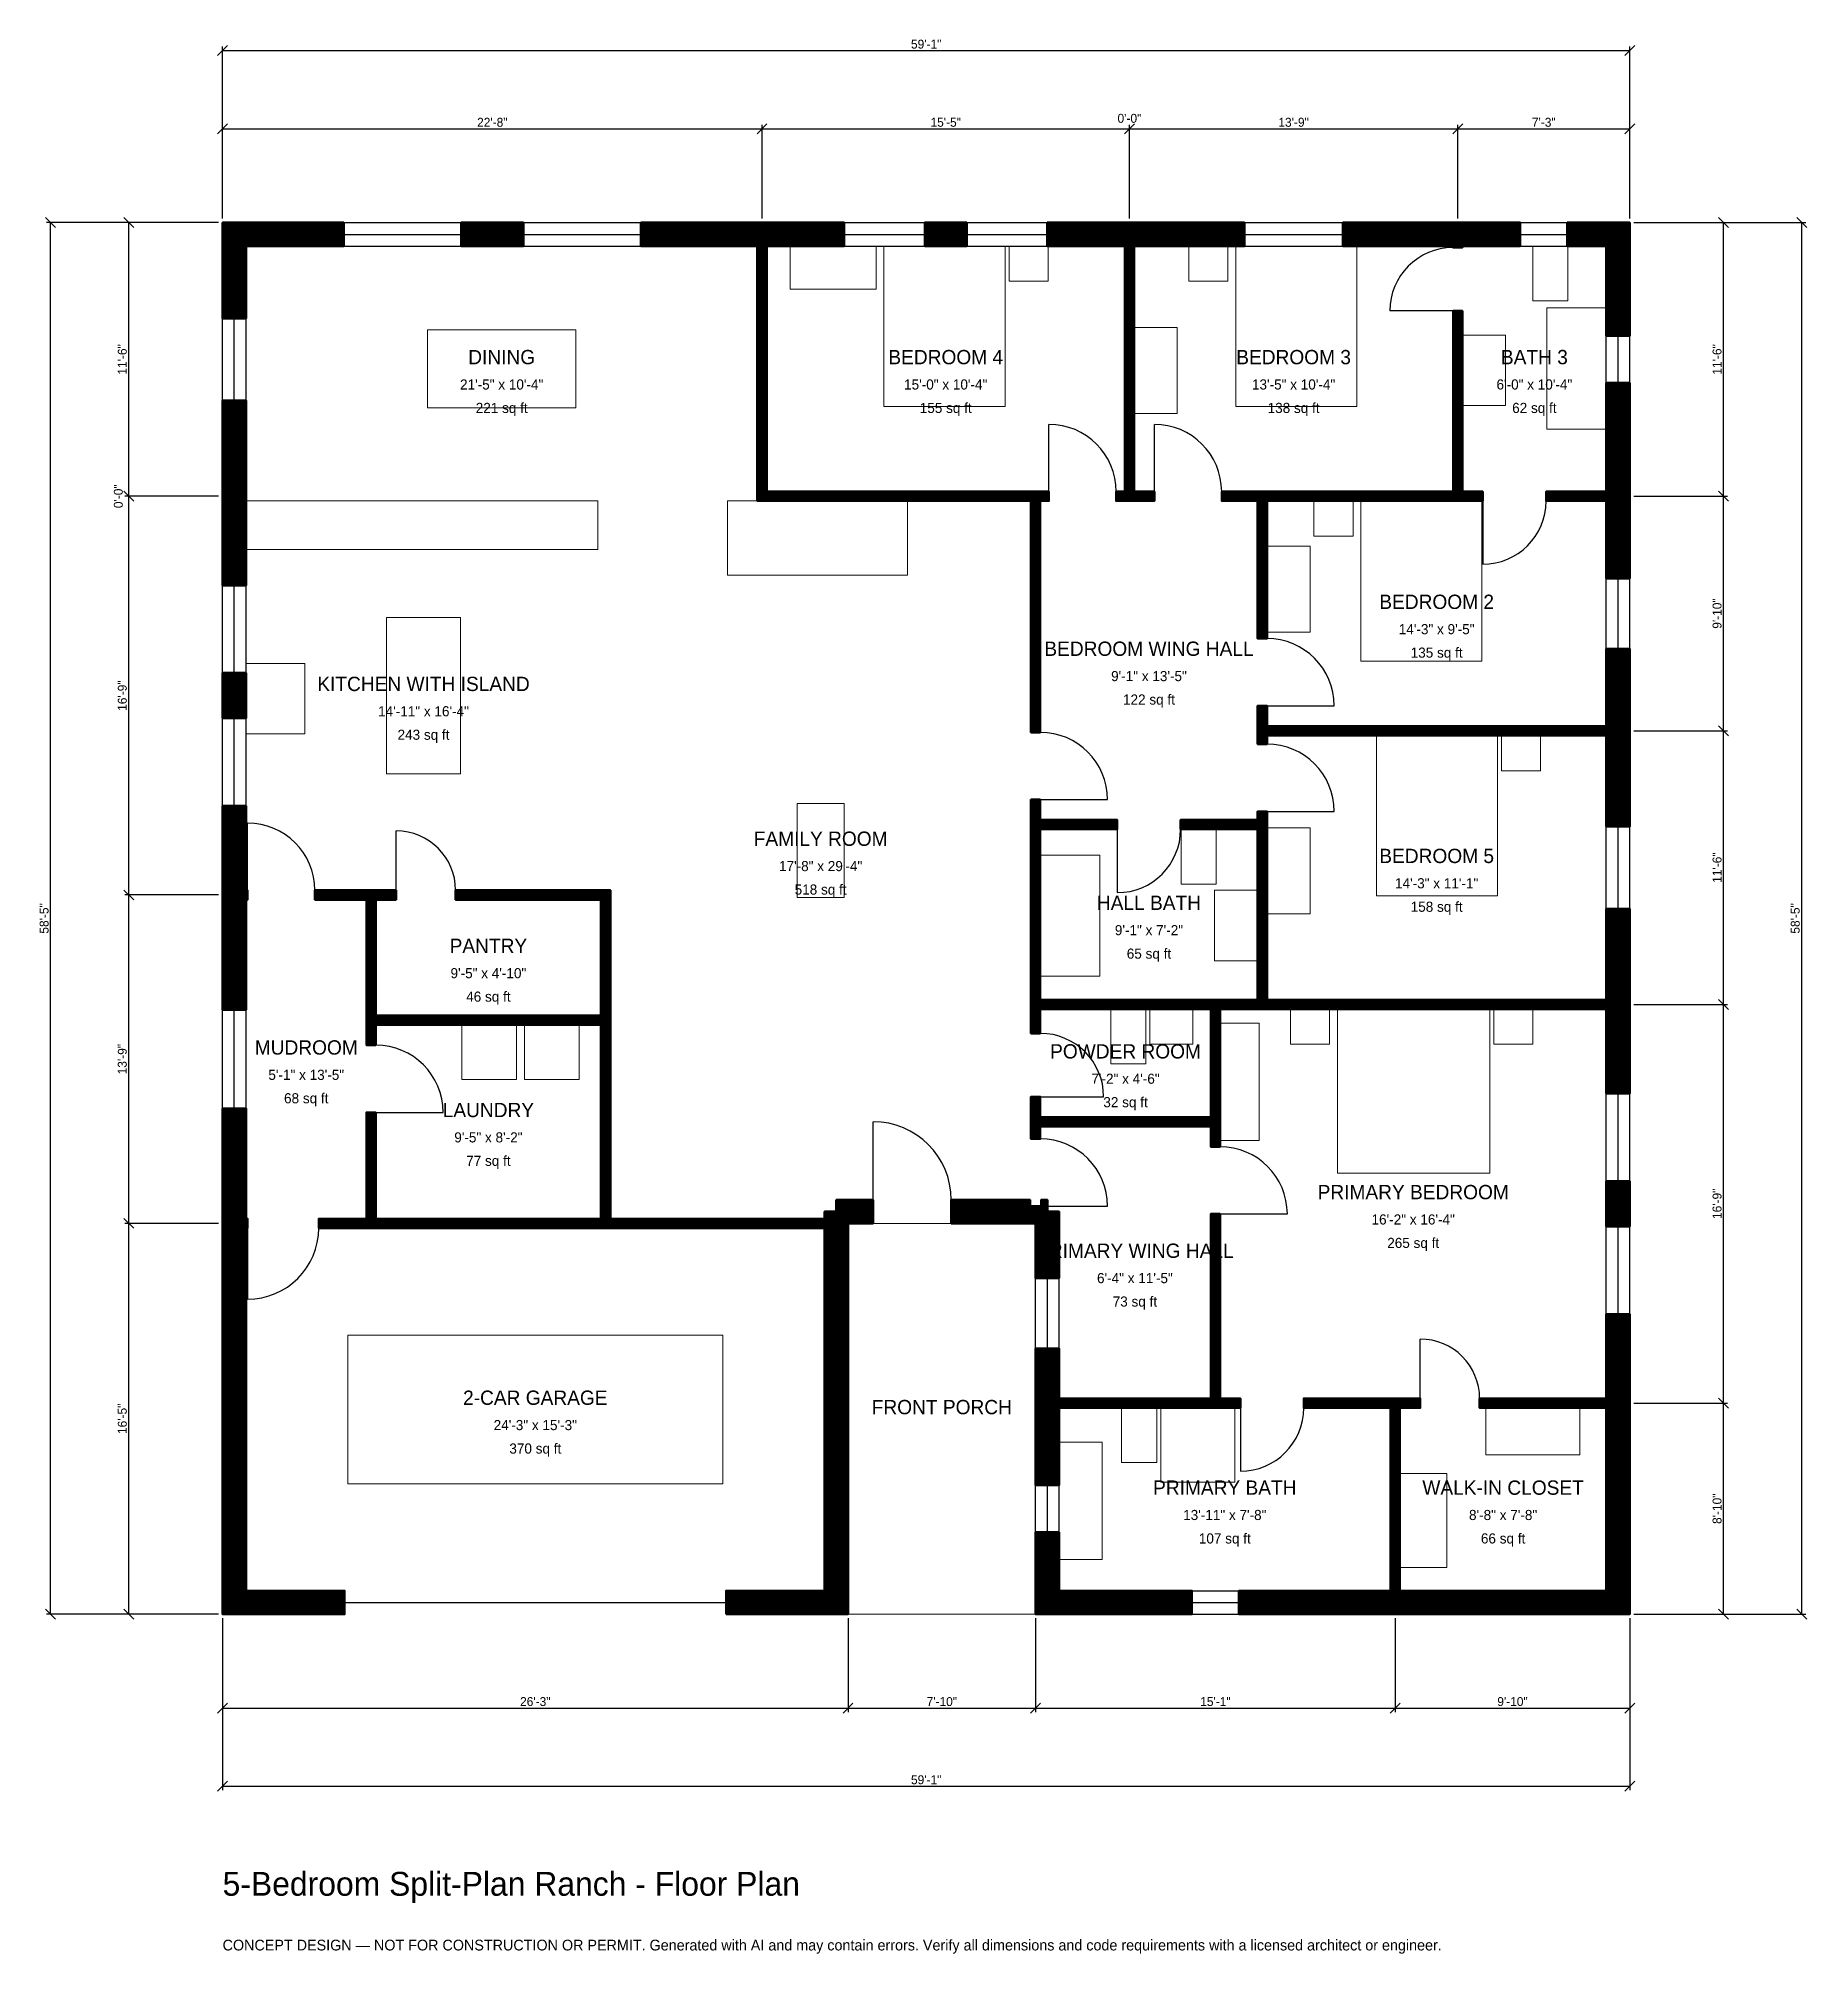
# Model space of a CAD drawing. Header units: inches. Extents: x -93 to 798, y -171 to 794.
import ezdxf
from ezdxf.enums import TextEntityAlignment as Align

# ---------------------------------------------------------------- set-up
doc = ezdxf.new("R2010")
doc.units = ezdxf.units.IN
doc.header["$MEASUREMENT"] = 0
doc.linetypes.add('DASHED', pattern=[0.6, 0.5, -0.1])
for name, color, linetype, lineweight in [('A-ANNO-DIMS', 1, 'Continuous', 13), ('A-ANNO-TEXT', 7, 'Continuous', 18), ('A-AREA-IDEN', 7, 'Continuous', 18), ('A-DOOR', 2, 'Continuous', 25), ('A-FLOR-FIXT', 9, 'Continuous', 13), ('A-FURN', 9, 'Continuous', 13), ('A-GLAZ', 4, 'Continuous', 25), ('A-SITE-PAVE', 8, 'Continuous', 13), ('A-WALL', 7, 'Continuous', 50), ('A-WALL-PATT', 8, 'Continuous', 13)]:
    doc.layers.add(name, color=color, linetype=linetype, lineweight=lineweight)
doc.dimstyles.new('PLAN', dxfattribs={"dimtxt": 4.5, "dimasz": 3, "dimexe": 2, "dimexo": 2, "dimgap": 1, "dimtad": 1, "dimdec": 0, "dimlunit": 4, "dimtsz": 2.5, "dimcen": 2.5, "dimclrd": 1, "dimclre": 1, "dimazin": 3, "dimtfac": 1, "dimtmove": 0, "dimatfit": 3})

msp = doc.modelspace()

# ---------------------------------------------------------------- hatches: boundary and pattern name
at = {"layer": 'A-WALL-PATT'}
h = msp.add_hatch(dxfattribs=at)
h.set_pattern_fill('ANSI31', color=8, scale=0.8)
h.paths.add_polyline_path([(253.5433, 0), (253.5433, 11.811), (303.1496, 11.811), (303.1496, 194.4882), (195.2756, 194.4882), (190.5512, 194.4882), (77.1654, 194.4882), (72.4409, 194.4882), (48.4252, 194.4882), (48.4252, 199.2126), (72.4409, 199.2126), (72.4409, 252.7559), (77.1654, 252.7559), (77.1654, 199.2126), (190.5512, 199.2126), (190.5512, 296.8504), (77.1654, 296.8504), (77.1654, 286.6142), (72.4409, 286.6142), (72.4409, 296.8504), (72.4409, 301.5748), (72.4409, 359.8425), (46.4567, 359.8425), (46.4567, 364.5669), (72.4409, 364.5669), (77.1654, 364.5669), (87.4016, 364.5669), (87.4016, 359.8425), (77.1654, 359.8425), (77.1654, 301.5748), (190.5512, 301.5748), (190.5512, 359.8425), (117.3228, 359.8425), (117.3228, 364.5669), (190.5512, 364.5669), (195.2756, 364.5669), (195.2756, 359.8425), (195.2756, 301.5748), (195.2756, 296.8504), (195.2756, 199.2126), (303.1496, 199.2126), (303.1496, 202.7559), (309.0551, 202.7559), (309.0551, 208.6614), (327.5591, 208.6614), (327.5591, 196.8504), (317.3228, 196.8504), (317.3228, 196.8504), (314.9607, 196.8504), (314.9607, 194.4882), (314.9606, 194.4882), (314.9606, 11.811), (314.9607, 11.811), (314.9607, 0), (314.9606, 0), (314.9606, 0), (303.1496, 0), (303.1496, 0), (253.5433, 0)])
h.paths.add_polyline_path([(11.811, 0), (11.811, 0), (0, 0), (0, 0), (0, 0), (0, 0), (0, 11.811), (0, 11.811), (0, 190.9449), (0, 194.4882), (0, 194.4882), (0, 199.2126), (0, 199.2126), (0, 202.7559), (0, 254.7244), (11.811, 254.7244), (11.811, 202.7559), (11.811, 199.2126), (12.5984, 199.2126), (12.5984, 194.4882), (11.811, 194.4882), (11.811, 190.9449), (11.811, 11.811), (61.4173, 11.811), (61.4173, 0), (11.811, 0)])
h.paths.add_polyline_path([(0, 356.2992), (0, 359.8425), (0, 359.8425), (0, 364.5669), (0, 364.5669), (0, 368.1102), (0, 407.0866), (11.811, 407.0866), (11.811, 368.1102), (11.811, 364.5669), (12.5984, 364.5669), (12.5984, 359.8425), (11.811, 359.8425), (11.811, 356.2992), (11.811, 304.3307), (0, 304.3307), (0, 356.2992)])
h.paths.add_polyline_path([(0, 474.0157), (11.811, 474.0157), (11.811, 451.1811), (0, 451.1811), (0, 474.0157)])
h.paths.add_polyline_path([(0, 557.0866), (0, 568.8976), (0, 611.2205), (11.811, 611.2205), (11.811, 568.8976), (11.811, 557.0866), (11.811, 518.1102), (0, 518.1102), (0, 557.0866)])
h.paths.add_polyline_path([(0, 688.9764), (0, 688.9764), (0, 700.7874), (0, 700.7874), (0, 700.7874), (11.811, 700.7874), (11.811, 700.7874), (61.0236, 700.7874), (61.0236, 688.9764), (11.811, 688.9764), (11.811, 652.5591), (0, 652.5591), (0, 688.9764)])
h.paths.add_polyline_path([(151.5748, 700.7874), (151.5748, 688.9764), (120.0787, 688.9764), (120.0787, 700.7874), (151.5748, 700.7874)])
h.paths.add_polyline_path([(265.748, 700.7874), (269.2913, 700.7874), (269.2913, 700.7874), (274.0157, 700.7874), (274.0157, 700.7874), (277.5591, 700.7874), (313.0577, 700.7874), (313.0577, 688.9764), (277.5591, 688.9764), (274.0157, 688.9764), (274.0157, 565.3543), (407.0866, 565.3543), (411.811, 565.3543), (416.1417, 565.3543), (416.1417, 560.6299), (411.811, 560.6299), (411.811, 444.0945), (407.0866, 444.0945), (407.0866, 560.6299), (274.0157, 560.6299), (269.2913, 560.6299), (269.2913, 565.3543), (269.2913, 688.9764), (265.748, 688.9764), (210.6299, 688.9764), (210.6299, 700.7874), (265.748, 700.7874)])
h.paths.add_polyline_path([(374.7375, 700.7874), (374.7375, 688.9764), (353.6089, 688.9764), (353.6089, 700.7874), (374.7375, 700.7874)])
h.paths.add_polyline_path([(450.7874, 700.7874), (454.3307, 700.7874), (454.3307, 700.7874), (459.0551, 700.7874), (459.0551, 700.7874), (462.5984, 700.7874), (514.5669, 700.7874), (514.5669, 688.9764), (462.5984, 688.9764), (459.0551, 688.9764), (459.0551, 565.3543), (469.2913, 565.3543), (469.2913, 560.6299), (459.0551, 560.6299), (454.3307, 560.6299), (454.3307, 560.6299), (450, 560.6299), (450, 565.3543), (454.3307, 565.3543), (454.3307, 565.3543), (454.3307, 688.9764), (450.7874, 688.9764), (415.2887, 688.9764), (415.2887, 700.7874), (450.7874, 700.7874)])
h.paths.add_polyline_path([(616.1417, 700.7874), (619.685, 700.7874), (619.685, 700.7874), (624.4094, 700.7874), (624.4094, 700.7874), (627.9528, 700.7874), (653.5433, 700.7874), (653.5433, 688.9764), (627.9528, 688.9764), (624.4094, 688.9764), (624.4094, 688.189), (619.685, 688.189), (619.685, 688.9764), (616.1417, 688.9764), (564.1732, 688.9764), (564.1732, 700.7874), (616.1417, 700.7874)])
h.paths.add_polyline_path([(696.8504, 700.7874), (696.8504, 700.7874), (708.6614, 700.7874), (708.6614, 700.7874), (708.6615, 700.7874), (708.6615, 688.9764), (708.6614, 688.9764), (708.6614, 643.7008), (696.8504, 643.7008), (696.8504, 688.9764), (677.1654, 688.9764), (677.1654, 700.7874), (696.8504, 700.7874)])
h.paths.add_polyline_path([(708.6614, 568.8976), (708.6614, 565.3543), (708.6615, 565.3543), (708.6615, 560.6299), (708.6614, 560.6299), (708.6614, 557.0866), (708.6614, 521.6535), (696.8504, 521.6535), (696.8504, 557.0866), (696.8504, 560.6299), (666.5354, 560.6299), (666.5354, 565.3543), (696.8504, 565.3543), (696.8504, 568.8976), (696.8504, 620.0787), (708.6614, 620.0787), (708.6614, 568.8976)])
h.paths.add_polyline_path([(708.6614, 450.7874), (708.6614, 447.2441), (708.6615, 447.2441), (708.6615, 442.5197), (708.6614, 442.5197), (708.6614, 438.9764), (708.6614, 396.6535), (696.8504, 396.6535), (696.8504, 438.9764), (696.8504, 442.5197), (525.9843, 442.5197), (525.9843, 438.189), (521.2598, 438.189), (521.2598, 442.5197), (521.2598, 447.2441), (521.2598, 457.4803), (525.9843, 457.4803), (525.9843, 447.2441), (696.8504, 447.2441), (696.8504, 450.7874), (696.8504, 486.2205), (708.6614, 486.2205), (708.6614, 450.7874)])
h.paths.add_polyline_path([(708.6614, 312.9921), (708.6614, 309.4488), (708.6615, 309.4488), (708.6615, 304.7244), (708.6614, 304.7244), (708.6614, 301.1811), (708.6614, 262.2047), (696.8504, 262.2047), (696.8504, 301.1811), (696.8504, 304.7244), (525.9843, 304.7244), (521.2598, 304.7244), (502.3622, 304.7244), (502.3622, 250.3937), (502.3622, 245.6693), (502.3622, 245.6693), (502.3622, 235.4331), (497.6378, 235.4331), (497.6378, 245.6693), (497.6378, 245.6693), (411.811, 245.6693), (411.811, 245.6693), (411.811, 239.3701), (407.0866, 239.3701), (407.0866, 245.6693), (407.0866, 245.6693), (407.0866, 250.3937), (407.0866, 260.6299), (411.811, 260.6299), (411.811, 250.3937), (497.6378, 250.3937), (497.6378, 304.7244), (411.811, 304.7244), (411.811, 292.5197), (407.0866, 292.5197), (407.0866, 304.7244), (407.0866, 309.4488), (407.0866, 395.2756), (407.0866, 400), (407.0866, 410.2362), (411.811, 410.2362), (411.811, 400), (450.5906, 400), (450.5906, 395.2756), (411.811, 395.2756), (411.811, 309.4488), (497.6378, 309.4488), (502.3622, 309.4488), (521.2598, 309.4488), (521.2598, 395.2756), (482.4803, 395.2756), (482.4803, 400), (521.2598, 400), (521.2598, 404.3307), (525.9843, 404.3307), (525.9843, 400), (525.9843, 395.2756), (525.9843, 309.4488), (696.8504, 309.4488), (696.8504, 312.9921), (696.8504, 355.315), (708.6614, 355.315), (708.6614, 312.9921)])
h.paths.add_polyline_path([(708.6614, 195.2756), (696.8504, 195.2756), (696.8504, 218.1102), (708.6614, 218.1102), (708.6614, 195.2756)])
h.paths.add_polyline_path([(708.6614, 112.2047), (708.6614, 108.6614), (708.6615, 108.6614), (708.6615, 103.937), (708.6614, 103.937), (708.6614, 100.3937), (708.6614, 11.811), (708.6615, 11.811), (708.6615, 0), (708.6614, 0), (708.6614, 0), (696.8504, 0), (696.8504, 0), (596.4567, 0), (592.9134, 0), (592.9134, 0), (588.189, 0), (588.189, 0), (584.6457, 0), (511.811, 0), (511.811, 11.811), (584.6457, 11.811), (588.189, 11.811), (588.189, 103.937), (544.4882, 103.937), (544.4882, 108.6614), (588.189, 108.6614), (592.9134, 108.6614), (603.1496, 108.6614), (603.1496, 103.937), (592.9134, 103.937), (592.9134, 11.811), (596.4567, 11.811), (696.8504, 11.811), (696.8504, 100.3937), (696.8504, 103.937), (633.0709, 103.937), (633.0709, 108.6614), (696.8504, 108.6614), (696.8504, 112.2047), (696.8504, 151.1811), (708.6614, 151.1811), (708.6614, 112.2047)])
h.paths.add_polyline_path([(421.2598, 0), (421.2598, 0), (409.4488, 0), (409.4488, 0), (409.4488, 0), (409.4488, 11.811), (409.4488, 11.811), (409.4488, 41.3386), (421.2598, 41.3386), (421.2598, 11.811), (488.189, 11.811), (488.189, 0), (421.2598, 0)])
h.paths.add_polyline_path([(409.4488, 100.3937), (409.4488, 103.937), (409.4488, 103.937), (409.4488, 108.6614), (409.4488, 108.6614), (409.4488, 112.2047), (409.4488, 133.8583), (421.2598, 133.8583), (421.2598, 112.2047), (421.2598, 108.6614), (497.6378, 108.6614), (497.6378, 201.5748), (502.3622, 201.5748), (502.3622, 108.6614), (512.5984, 108.6614), (512.5984, 103.937), (502.3622, 103.937), (497.6378, 103.937), (421.2598, 103.937), (421.2598, 100.3937), (421.2598, 64.9606), (409.4488, 64.9606), (409.4488, 100.3937)])
h.paths.add_polyline_path([(409.4488, 194.4882), (409.4488, 194.4882), (409.4488, 196.8504), (407.0866, 196.8504), (407.0866, 196.8504), (366.9291, 196.8504), (366.9291, 208.6614), (406.6929, 208.6614), (406.6929, 205.5118), (412.2047, 205.5118), (412.2047, 208.6614), (415.3543, 208.6614), (415.3543, 202.7559), (421.2598, 202.7559), (421.2598, 169.2913), (409.4488, 169.2913), (409.4488, 194.4882)])
h.paths.add_polyline_path([(525.9843, 565.3543), (619.685, 565.3543), (619.685, 656.2992), (624.4094, 656.2992), (624.4094, 565.3543), (634.6457, 565.3543), (634.6457, 560.6299), (624.4094, 560.6299), (619.685, 560.6299), (525.9843, 560.6299), (525.9843, 491.3386), (521.2598, 491.3386), (521.2598, 560.6299), (503.1496, 560.6299), (503.1496, 565.3543), (521.2598, 565.3543), (525.9843, 565.3543)])

# ---------------------------------------------------------------- linework, layer by layer
at = {"layer": 'A-DOOR'}
for p, q in [((619.685, 656.2992), (587.7953, 656.2992)), ((416.1417, 565.3543), (416.1417, 599.2126)), ((469.2913, 565.3543), (469.2913, 599.2126)), ((634.6457, 560.6299), (634.6457, 528.7402)), ((525.9843, 457.4803), (559.8425, 457.4803)), ((411.811, 410.2362), (445.6693, 410.2362)), ((12.5984, 364.5669), (12.5984, 398.4252)), ((525.9843, 404.3307), (559.8425, 404.3307)), ((87.4016, 364.5669), (87.4016, 394.4882)), ((450.5906, 395.2756), (450.5906, 363.3858)), ((411.811, 260.6299), (443.7008, 260.6299)), ((77.1654, 252.7559), (111.0236, 252.7559)), ((327.5591, 208.6614), (327.5591, 248.0315)), ((411.811, 205.5118), (445.6693, 205.5118)), ((12.5984, 194.4882), (12.5984, 158.6614)), ((502.3622, 201.5748), (536.2205, 201.5748)), ((603.1496, 108.6614), (603.1496, 138.5827)), ((512.5984, 103.937), (512.5984, 72.0472))]:
    msp.add_line(p, q, dxfattribs=at)
at = {"layer": 'A-DOOR', "linetype": 'DASHED'}
msp.add_line((61.4173, 5.9055), (253.5433, 5.9055), dxfattribs=at)
at = {"layer": 'A-DOOR'}
for centre, radius, start, end in [((619.685, 656.2992), 31.8898, 90, 180), ((416.1417, 565.3543), 33.8583, 0, 90), ((469.2913, 565.3543), 33.8583, 0, 90), ((634.6457, 560.6299), 31.8898, 270, 360), ((525.9843, 457.4803), 33.8583, 0, 90), ((411.811, 410.2362), 33.8583, 0, 90), ((525.9843, 404.3307), 33.8583, 0, 90), ((12.5984, 364.5669), 33.8583, 0, 90), ((87.4016, 364.5669), 29.9213, 0, 90), ((450.5906, 395.2756), 31.8898, 270, 360), ((411.811, 260.6299), 31.8898, 0, 90), ((77.1654, 252.7559), 33.8583, 0, 90), ((327.5591, 208.6614), 39.3701, 0, 90), ((411.811, 205.5118), 33.8583, 0, 90), ((502.3622, 201.5748), 33.8583, 0, 90), ((12.5984, 194.4882), 35.8268, 270, 360), ((603.1496, 108.6614), 29.9213, 0, 90), ((512.5984, 103.937), 31.8898, 270, 360)]:
    msp.add_arc(centre, radius, start, end, dxfattribs=at)
at = {"layer": 'A-FLOR-FIXT'}
for points in [[(659.8425, 661.4173), (677.5591, 661.4173), (677.5591, 688.9764), (659.8425, 688.9764)], [(666.9291, 596.8504), (696.8504, 596.8504), (696.8504, 657.874), (666.9291, 657.874)], [(624.4094, 608.6614), (646.063, 608.6614), (646.063, 644.0945), (624.4094, 644.0945)], [(11.811, 536.2205), (188.9764, 536.2205), (188.9764, 560.6299), (11.811, 560.6299)], [(82.4803, 423.2283), (119.8819, 423.2283), (119.8819, 501.9685), (82.4803, 501.9685)], [(482.6772, 367.7165), (500.3937, 367.7165), (500.3937, 395.2756), (482.6772, 395.2756)], [(411.811, 321.2598), (441.7323, 321.2598), (441.7323, 382.2835), (411.811, 382.2835)], [(499.6063, 329.1339), (521.2598, 329.1339), (521.2598, 364.5669), (499.6063, 364.5669)], [(447.2441, 277.1654), (464.9606, 277.1654), (464.9606, 304.7244), (447.2441, 304.7244)], [(466.9291, 287.0079), (488.5827, 287.0079), (488.5827, 304.7244), (466.9291, 304.7244)], [(452.7559, 76.378), (470.4724, 76.378), (470.4724, 103.937), (452.7559, 103.937)], [(472.4409, 66.5354), (509.8425, 66.5354), (509.8425, 103.937), (472.4409, 103.937)], [(421.2598, 27.5591), (442.9134, 27.5591), (442.9134, 86.6142), (421.2598, 86.6142)]]:
    msp.add_lwpolyline(points, close=True, dxfattribs=at)
at = {"layer": 'A-FURN'}
for points in [[(285.8268, 667.3228), (329.1339, 667.3228), (329.1339, 688.9764), (285.8268, 688.9764)], [(333.0709, 608.2677), (394.0945, 608.2677), (394.0945, 688.9764), (333.0709, 688.9764)], [(396.063, 671.2598), (415.748, 671.2598), (415.748, 688.9764), (396.063, 688.9764)], [(486.6142, 671.2598), (506.2992, 671.2598), (506.2992, 688.9764), (486.6142, 688.9764)], [(510.2362, 608.2677), (571.2598, 608.2677), (571.2598, 688.9764), (510.2362, 688.9764)], [(103.1496, 607.4803), (177.9528, 607.4803), (177.9528, 646.8504), (103.1496, 646.8504)], [(459.0551, 604.7244), (480.7087, 604.7244), (480.7087, 648.0315), (459.0551, 648.0315)], [(254.3307, 523.2283), (344.8819, 523.2283), (344.8819, 560.6299), (254.3307, 560.6299)], [(549.6063, 542.9134), (569.2913, 542.9134), (569.2913, 560.6299), (549.6063, 560.6299)], [(573.2283, 479.9213), (634.252, 479.9213), (634.252, 560.6299), (573.2283, 560.6299)], [(525.9843, 494.4882), (547.6378, 494.4882), (547.6378, 537.7953), (525.9843, 537.7953)], [(11.811, 443.3071), (41.3386, 443.3071), (41.3386, 478.7402), (11.811, 478.7402)], [(581.1024, 361.811), (642.126, 361.811), (642.126, 442.5197), (581.1024, 442.5197)], [(644.0945, 424.8031), (663.7795, 424.8031), (663.7795, 442.5197), (644.0945, 442.5197)], [(289.3701, 361.0236), (312.9921, 361.0236), (312.9921, 408.2677), (289.3701, 408.2677)], [(525.9843, 352.7559), (547.6378, 352.7559), (547.6378, 396.063), (525.9843, 396.063)], [(537.7953, 287.0079), (557.4803, 287.0079), (557.4803, 304.7244), (537.7953, 304.7244)], [(561.4173, 222.0472), (638.189, 222.0472), (638.189, 304.7244), (561.4173, 304.7244)], [(640.1575, 287.0079), (659.8425, 287.0079), (659.8425, 304.7244), (640.1575, 304.7244)], [(120.4724, 269.2913), (148.0315, 269.2913), (148.0315, 296.8504), (120.4724, 296.8504)], [(151.9685, 269.2913), (179.5276, 269.2913), (179.5276, 296.8504), (151.9685, 296.8504)], [(502.3622, 238.5827), (522.0472, 238.5827), (522.0472, 297.6378), (502.3622, 297.6378)], [(62.9921, 65.748), (251.9685, 65.748), (251.9685, 140.5512), (62.9921, 140.5512)], [(636.2205, 80.315), (683.4646, 80.315), (683.4646, 103.937), (636.2205, 103.937)], [(592.9134, 23.622), (616.5354, 23.622), (616.5354, 70.8661), (592.9134, 70.8661)]]:
    msp.add_lwpolyline(points, close=True, dxfattribs=at)
at = {"layer": 'A-GLAZ'}
for p, q in [((61.0236, 700.7874), (120.0787, 700.7874)), ((61.0236, 694.8819), (120.0787, 694.8819)), ((151.5748, 700.7874), (210.6299, 700.7874)), ((151.5748, 694.8819), (210.6299, 694.8819)), ((313.0577, 700.7874), (353.6089, 700.7874)), ((313.0577, 694.8819), (353.6089, 694.8819)), ((374.7375, 700.7874), (415.2887, 700.7874)), ((374.7375, 694.8819), (415.2887, 694.8819)), ((514.5669, 700.7874), (564.1732, 700.7874)), ((514.5669, 694.8819), (564.1732, 694.8819)), ((653.5433, 700.7874), (677.1654, 700.7874)), ((653.5433, 694.8819), (677.1654, 694.8819)), ((61.0236, 688.9764), (120.0787, 688.9764)), ((151.5748, 688.9764), (210.6299, 688.9764)), ((313.0577, 688.9764), (353.6089, 688.9764)), ((374.7375, 688.9764), (415.2887, 688.9764)), ((514.5669, 688.9764), (564.1732, 688.9764)), ((653.5433, 688.9764), (677.1654, 688.9764)), ((0, 611.2205), (0, 652.5591)), ((5.9055, 611.2205), (5.9055, 652.5591)), ((11.811, 611.2205), (11.811, 652.5591)), ((696.8504, 620.0787), (696.8504, 643.7008)), ((702.7559, 620.0787), (702.7559, 643.7008)), ((708.6614, 620.0787), (708.6614, 643.7008)), ((696.8504, 486.2205), (696.8504, 521.6535)), ((702.7559, 486.2205), (702.7559, 521.6535)), ((708.6614, 486.2205), (708.6614, 521.6535)), ((0, 474.0157), (0, 518.1102)), ((5.9055, 474.0157), (5.9055, 518.1102)), ((11.811, 474.0157), (11.811, 518.1102)), ((0, 407.0866), (0, 451.1811)), ((5.9055, 407.0866), (5.9055, 451.1811)), ((11.811, 407.0866), (11.811, 451.1811)), ((696.8504, 355.315), (696.8504, 396.6535)), ((702.7559, 355.315), (702.7559, 396.6535)), ((708.6614, 355.315), (708.6614, 396.6535)), ((0, 254.7244), (0, 304.3307)), ((5.9055, 254.7244), (5.9055, 304.3307)), ((11.811, 254.7244), (11.811, 304.3307)), ((696.8504, 218.1102), (696.8504, 262.2047)), ((702.7559, 218.1102), (702.7559, 262.2047)), ((708.6614, 218.1102), (708.6614, 262.2047)), ((696.8504, 151.1811), (696.8504, 195.2756)), ((702.7559, 151.1811), (702.7559, 195.2756)), ((708.6614, 151.1811), (708.6614, 195.2756)), ((409.4488, 133.8583), (409.4488, 169.2913)), ((415.3543, 133.8583), (415.3543, 169.2913)), ((421.2598, 133.8583), (421.2598, 169.2913)), ((409.4488, 41.3386), (409.4488, 64.9606)), ((415.3543, 41.3386), (415.3543, 64.9606)), ((421.2598, 41.3386), (421.2598, 64.9606)), ((488.189, 11.811), (511.811, 11.811)), ((488.189, 5.9055), (511.811, 5.9055)), ((488.189, 0), (511.811, 0))]:
    msp.add_line(p, q, dxfattribs=at)
at = {"layer": 'A-SITE-PAVE', "linetype": 'DASHED'}
msp.add_lwpolyline([(314.9606, 0), (409.4488, 0), (409.4488, 196.8504), (314.9606, 196.8504)], close=True, dxfattribs=at)
at = {"layer": 'A-WALL'}
for points in [[(0, 688.9764), (0, 688.9764), (0, 700.7874), (0, 700.7874), (0, 700.7874), (11.811, 700.7874), (11.811, 700.7874), (61.0236, 700.7874), (61.0236, 688.9764), (11.811, 688.9764), (11.811, 652.5591), (0, 652.5591), (0, 688.9764)], [(151.5748, 700.7874), (151.5748, 688.9764), (120.0787, 688.9764), (120.0787, 700.7874), (151.5748, 700.7874)], [(265.748, 700.7874), (269.2913, 700.7874), (269.2913, 700.7874), (274.0157, 700.7874), (274.0157, 700.7874), (277.5591, 700.7874), (313.0577, 700.7874), (313.0577, 688.9764), (277.5591, 688.9764), (274.0157, 688.9764), (274.0157, 565.3543), (407.0866, 565.3543), (411.811, 565.3543), (416.1417, 565.3543), (416.1417, 560.6299), (411.811, 560.6299), (411.811, 444.0945), (407.0866, 444.0945), (407.0866, 560.6299), (274.0157, 560.6299), (269.2913, 560.6299), (269.2913, 565.3543), (269.2913, 688.9764), (265.748, 688.9764), (210.6299, 688.9764), (210.6299, 700.7874), (265.748, 700.7874)], [(374.7375, 700.7874), (374.7375, 688.9764), (353.6089, 688.9764), (353.6089, 700.7874), (374.7375, 700.7874)], [(450.7874, 700.7874), (454.3307, 700.7874), (454.3307, 700.7874), (459.0551, 700.7874), (459.0551, 700.7874), (462.5984, 700.7874), (514.5669, 700.7874), (514.5669, 688.9764), (462.5984, 688.9764), (459.0551, 688.9764), (459.0551, 565.3543), (469.2913, 565.3543), (469.2913, 560.6299), (459.0551, 560.6299), (454.3307, 560.6299), (454.3307, 560.6299), (450, 560.6299), (450, 565.3543), (454.3307, 565.3543), (454.3307, 565.3543), (454.3307, 688.9764), (450.7874, 688.9764), (415.2887, 688.9764), (415.2887, 700.7874), (450.7874, 700.7874)], [(616.1417, 700.7874), (619.685, 700.7874), (619.685, 700.7874), (624.4094, 700.7874), (624.4094, 700.7874), (627.9528, 700.7874), (653.5433, 700.7874), (653.5433, 688.9764), (627.9528, 688.9764), (624.4094, 688.9764), (624.4094, 688.189), (619.685, 688.189), (619.685, 688.9764), (616.1417, 688.9764), (564.1732, 688.9764), (564.1732, 700.7874), (616.1417, 700.7874)], [(696.8504, 700.7874), (696.8504, 700.7874), (708.6614, 700.7874), (708.6614, 700.7874), (708.6615, 700.7874), (708.6615, 688.9764), (708.6614, 688.9764), (708.6614, 643.7008), (696.8504, 643.7008), (696.8504, 688.9764), (677.1654, 688.9764), (677.1654, 700.7874), (696.8504, 700.7874)], [(525.9843, 565.3543), (619.685, 565.3543), (619.685, 656.2992), (624.4094, 656.2992), (624.4094, 565.3543), (634.6457, 565.3543), (634.6457, 560.6299), (624.4094, 560.6299), (619.685, 560.6299), (525.9843, 560.6299), (525.9843, 491.3386), (521.2598, 491.3386), (521.2598, 560.6299), (503.1496, 560.6299), (503.1496, 565.3543), (521.2598, 565.3543), (525.9843, 565.3543)], [(708.6614, 568.8976), (708.6614, 565.3543), (708.6615, 565.3543), (708.6615, 560.6299), (708.6614, 560.6299), (708.6614, 557.0866), (708.6614, 521.6535), (696.8504, 521.6535), (696.8504, 557.0866), (696.8504, 560.6299), (666.5354, 560.6299), (666.5354, 565.3543), (696.8504, 565.3543), (696.8504, 568.8976), (696.8504, 620.0787), (708.6614, 620.0787), (708.6614, 568.8976)], [(0, 557.0866), (0, 568.8976), (0, 611.2205), (11.811, 611.2205), (11.811, 568.8976), (11.811, 557.0866), (11.811, 518.1102), (0, 518.1102), (0, 557.0866)], [(708.6614, 450.7874), (708.6614, 447.2441), (708.6615, 447.2441), (708.6615, 442.5197), (708.6614, 442.5197), (708.6614, 438.9764), (708.6614, 396.6535), (696.8504, 396.6535), (696.8504, 438.9764), (696.8504, 442.5197), (525.9843, 442.5197), (525.9843, 438.189), (521.2598, 438.189), (521.2598, 442.5197), (521.2598, 447.2441), (521.2598, 457.4803), (525.9843, 457.4803), (525.9843, 447.2441), (696.8504, 447.2441), (696.8504, 450.7874), (696.8504, 486.2205), (708.6614, 486.2205), (708.6614, 450.7874)], [(0, 474.0157), (11.811, 474.0157), (11.811, 451.1811), (0, 451.1811), (0, 474.0157)], [(0, 356.2992), (0, 359.8425), (0, 359.8425), (0, 364.5669), (0, 364.5669), (0, 368.1102), (0, 407.0866), (11.811, 407.0866), (11.811, 368.1102), (11.811, 364.5669), (12.5984, 364.5669), (12.5984, 359.8425), (11.811, 359.8425), (11.811, 356.2992), (11.811, 304.3307), (0, 304.3307), (0, 356.2992)], [(708.6614, 312.9921), (708.6614, 309.4488), (708.6615, 309.4488), (708.6615, 304.7244), (708.6614, 304.7244), (708.6614, 301.1811), (708.6614, 262.2047), (696.8504, 262.2047), (696.8504, 301.1811), (696.8504, 304.7244), (525.9843, 304.7244), (521.2598, 304.7244), (502.3622, 304.7244), (502.3622, 250.3937), (502.3622, 245.6693), (502.3622, 245.6693), (502.3622, 235.4331), (497.6378, 235.4331), (497.6378, 245.6693), (497.6378, 245.6693), (411.811, 245.6693), (411.811, 245.6693), (411.811, 239.3701), (407.0866, 239.3701), (407.0866, 245.6693), (407.0866, 245.6693), (407.0866, 250.3937), (407.0866, 260.6299), (411.811, 260.6299), (411.811, 250.3937), (497.6378, 250.3937), (497.6378, 304.7244), (411.811, 304.7244), (411.811, 292.5197), (407.0866, 292.5197), (407.0866, 304.7244), (407.0866, 309.4488), (407.0866, 395.2756), (407.0866, 400), (407.0866, 410.2362), (411.811, 410.2362), (411.811, 400), (450.5906, 400), (450.5906, 395.2756), (411.811, 395.2756), (411.811, 309.4488), (497.6378, 309.4488), (502.3622, 309.4488), (521.2598, 309.4488), (521.2598, 395.2756), (482.4803, 395.2756), (482.4803, 400), (521.2598, 400), (521.2598, 404.3307), (525.9843, 404.3307), (525.9843, 400), (525.9843, 395.2756), (525.9843, 309.4488), (696.8504, 309.4488), (696.8504, 312.9921), (696.8504, 355.315), (708.6614, 355.315), (708.6614, 312.9921)], [(253.5433, 0), (253.5433, 11.811), (303.1496, 11.811), (303.1496, 194.4882), (195.2756, 194.4882), (190.5512, 194.4882), (77.1654, 194.4882), (72.4409, 194.4882), (48.4252, 194.4882), (48.4252, 199.2126), (72.4409, 199.2126), (72.4409, 252.7559), (77.1654, 252.7559), (77.1654, 199.2126), (190.5512, 199.2126), (190.5512, 296.8504), (77.1654, 296.8504), (77.1654, 286.6142), (72.4409, 286.6142), (72.4409, 296.8504), (72.4409, 301.5748), (72.4409, 359.8425), (46.4567, 359.8425), (46.4567, 364.5669), (72.4409, 364.5669), (77.1654, 364.5669), (87.4016, 364.5669), (87.4016, 359.8425), (77.1654, 359.8425), (77.1654, 301.5748), (190.5512, 301.5748), (190.5512, 359.8425), (117.3228, 359.8425), (117.3228, 364.5669), (190.5512, 364.5669), (195.2756, 364.5669), (195.2756, 359.8425), (195.2756, 301.5748), (195.2756, 296.8504), (195.2756, 199.2126), (303.1496, 199.2126), (303.1496, 202.7559), (309.0551, 202.7559), (309.0551, 208.6614), (327.5591, 208.6614), (327.5591, 196.8504), (317.3228, 196.8504), (317.3228, 196.8504), (314.9607, 196.8504), (314.9607, 194.4882), (314.9606, 194.4882), (314.9606, 11.811), (314.9607, 11.811), (314.9607, 0), (314.9606, 0), (314.9606, 0), (303.1496, 0), (303.1496, 0), (253.5433, 0)], [(11.811, 0), (11.811, 0), (0, 0), (0, 0), (0, 0), (0, 0), (0, 11.811), (0, 11.811), (0, 190.9449), (0, 194.4882), (0, 194.4882), (0, 199.2126), (0, 199.2126), (0, 202.7559), (0, 254.7244), (11.811, 254.7244), (11.811, 202.7559), (11.811, 199.2126), (12.5984, 199.2126), (12.5984, 194.4882), (11.811, 194.4882), (11.811, 190.9449), (11.811, 11.811), (61.4173, 11.811), (61.4173, 0), (11.811, 0)], [(708.6614, 195.2756), (696.8504, 195.2756), (696.8504, 218.1102), (708.6614, 218.1102), (708.6614, 195.2756)], [(409.4488, 194.4882), (409.4488, 194.4882), (409.4488, 196.8504), (407.0866, 196.8504), (407.0866, 196.8504), (366.9291, 196.8504), (366.9291, 208.6614), (406.6929, 208.6614), (406.6929, 205.5118), (412.2047, 205.5118), (412.2047, 208.6614), (415.3543, 208.6614), (415.3543, 202.7559), (421.2598, 202.7559), (421.2598, 169.2913), (409.4488, 169.2913), (409.4488, 194.4882)], [(409.4488, 100.3937), (409.4488, 103.937), (409.4488, 103.937), (409.4488, 108.6614), (409.4488, 108.6614), (409.4488, 112.2047), (409.4488, 133.8583), (421.2598, 133.8583), (421.2598, 112.2047), (421.2598, 108.6614), (497.6378, 108.6614), (497.6378, 201.5748), (502.3622, 201.5748), (502.3622, 108.6614), (512.5984, 108.6614), (512.5984, 103.937), (502.3622, 103.937), (497.6378, 103.937), (421.2598, 103.937), (421.2598, 100.3937), (421.2598, 64.9606), (409.4488, 64.9606), (409.4488, 100.3937)], [(708.6614, 112.2047), (708.6614, 108.6614), (708.6615, 108.6614), (708.6615, 103.937), (708.6614, 103.937), (708.6614, 100.3937), (708.6614, 11.811), (708.6615, 11.811), (708.6615, 0), (708.6614, 0), (708.6614, 0), (696.8504, 0), (696.8504, 0), (596.4567, 0), (592.9134, 0), (592.9134, 0), (588.189, 0), (588.189, 0), (584.6457, 0), (511.811, 0), (511.811, 11.811), (584.6457, 11.811), (588.189, 11.811), (588.189, 103.937), (544.4882, 103.937), (544.4882, 108.6614), (588.189, 108.6614), (592.9134, 108.6614), (603.1496, 108.6614), (603.1496, 103.937), (592.9134, 103.937), (592.9134, 11.811), (596.4567, 11.811), (696.8504, 11.811), (696.8504, 100.3937), (696.8504, 103.937), (633.0709, 103.937), (633.0709, 108.6614), (696.8504, 108.6614), (696.8504, 112.2047), (696.8504, 151.1811), (708.6614, 151.1811), (708.6614, 112.2047)], [(421.2598, 0), (421.2598, 0), (409.4488, 0), (409.4488, 0), (409.4488, 0), (409.4488, 11.811), (409.4488, 11.811), (409.4488, 41.3386), (421.2598, 41.3386), (421.2598, 11.811), (488.189, 11.811), (488.189, 0), (421.2598, 0)]]:
    msp.add_lwpolyline(points, close=True, dxfattribs=at)

# ---------------------------------------------------------------- texts
at = {"layer": 'A-ANNO-TEXT'}
for s, height, p in [('5-Bedroom Split-Plan Ranch - Floor Plan', 12, (0, -141.7323)), ('CONCEPT DESIGN — NOT FOR CONSTRUCTION OR PERMIT. Generated with AI and may contain errors. Verify all dimensions and code requirements with a licensed architect or engineer.', 5.4, (0, -169.2913))]:
    msp.add_text(s, height=height, dxfattribs=at).set_placement(p)
at = {"layer": 'A-AREA-IDEN'}
for s, height, p in [('DINING', 7.2, (140.5512, 633.0709)), ('BEDROOM 4', 7.2, (364.1732, 633.0709)), ('BEDROOM 3', 7.2, (539.3701, 633.0709)), ('BATH 3', 7.2, (660.6299, 633.0709)), ('21\'-5" x 10\'-4"', 5.1, (140.5512, 619.2913)), ('15\'-0" x 10\'-4"', 5.1, (364.1732, 619.2913)), ('13\'-5" x 10\'-4"', 5.1, (539.3701, 619.2913)), ('6\'-0" x 10\'-4"', 5.1, (660.6299, 619.2913)), ('221 sq ft', 5.1, (140.5512, 607.4803)), ('155 sq ft', 5.1, (364.1732, 607.4803)), ('138 sq ft', 5.1, (539.3701, 607.4803)), ('62 sq ft', 5.1, (660.6299, 607.4803)), ('BEDROOM 2', 7.2, (611.4173, 509.8425)), ('14\'-3" x 9\'-5"', 5.1, (611.4173, 496.063)), ('BEDROOM WING HALL', 7.2, (466.5354, 486.2205)), ('135 sq ft', 5.1, (611.4173, 484.252)), ('9\'-1" x 13\'-5"', 5.1, (466.5354, 472.4409)), ('KITCHEN WITH ISLAND', 7.2, (101.1811, 468.5039)), ('122 sq ft', 5.1, (466.5354, 460.6299)), ('14\'-11" x 16\'-4"', 5.1, (101.1811, 454.7244)), ('243 sq ft', 5.1, (101.1811, 442.9134)), ('FAMILY ROOM', 7.2, (301.1811, 390.5512)), ('17\'-8" x 29\'-4"', 5.1, (301.1811, 376.7717)), ('BEDROOM 5', 7.2, (611.4173, 381.8898)), ('518 sq ft', 5.1, (301.1811, 364.9606)), ('14\'-3" x 11\'-1"', 5.1, (611.4173, 368.1102)), ('HALL BATH', 7.2, (466.5354, 358.2677)), ('158 sq ft', 5.1, (611.4173, 356.2992)), ('PANTRY', 7.2, (133.8583, 336.6142)), ('9\'-1" x 7\'-2"', 5.1, (466.5354, 344.4882)), ('65 sq ft', 5.1, (466.5354, 332.6772)), ('9\'-5" x 4\'-10"', 5.1, (133.8583, 322.8346)), ('46 sq ft', 5.1, (133.8583, 311.0236)), ('MUDROOM', 7.2, (42.126, 285.4331)), ('POWDER ROOM', 7.2, (454.7244, 283.4646)), ('5\'-1" x 13\'-5"', 5.1, (42.126, 271.6535)), ('7\'-2" x 4\'-6"', 5.1, (454.7244, 269.685)), ('68 sq ft', 5.1, (42.126, 259.8425)), ('32 sq ft', 5.1, (454.7244, 257.874)), ('LAUNDRY', 7.2, (133.8583, 253.937)), ('9\'-5" x 8\'-2"', 5.1, (133.8583, 240.1575)), ('77 sq ft', 5.1, (133.8583, 228.3465)), ('PRIMARY BEDROOM', 7.2, (599.6063, 212.5984)), ('16\'-2" x 16\'-4"', 5.1, (599.6063, 198.8189)), ('PRIMARY WING HALL', 7.2, (459.4488, 183.0709)), ('265 sq ft', 5.1, (599.6063, 187.0079)), ('6\'-4" x 11\'-5"', 5.1, (459.4488, 169.2913)), ('73 sq ft', 5.1, (459.4488, 157.4803)), ('2-CAR GARAGE', 7.2, (157.4803, 109.0551)), ('FRONT PORCH', 7.2, (362.2047, 104.3307)), ('24\'-3" x 15\'-3"', 5.1, (157.4803, 95.2756)), ('370 sq ft', 5.1, (157.4803, 83.4646)), ('PRIMARY BATH', 7.2, (504.7244, 63.7795)), ('WALK-IN CLOSET', 7.2, (644.8819, 63.7795)), ('13\'-11" x 7\'-8"', 5.1, (504.7244, 50)), ('8\'-8" x 7\'-8"', 5.1, (644.8819, 50)), ('107 sq ft', 5.1, (504.7244, 38.189)), ('66 sq ft', 5.1, (644.8819, 38.189))]:
    msp.add_text(s, height=height, dxfattribs=at).set_placement(p, align=Align.MIDDLE_CENTER)

# ---------------------------------------------------------------- dimensions: what is measured, and where the dimension line sits
at = {"layer": 'A-ANNO-DIMS'}
for base, p1, p2, text in [((0, 787.4016), (0, 700.7874), (708.6614, 700.7874), '59\'-1"'), ((0, 748.0315), (0, 700.7874), (271.6535, 700.7874), '22\'-8"'), ((271.6535, 748.0315), (271.6535, 700.7874), (456.6929, 700.7874), '15\'-5"'), ((456.6929, 748.0315), (456.6929, 700.7874), (456.6929, 700.7874), '0\'-0"'), ((456.6929, 748.0315), (456.6929, 700.7874), (622.0472, 700.7874), '13\'-9"'), ((622.0472, 748.0315), (622.0472, 700.7874), (708.6614, 700.7874), '7\'-3"'), ((0, -47.2441), (0, 0), (314.9606, 0), '26\'-3"'), ((0, -86.6142), (0, 0), (708.6614, 0), '59\'-1"'), ((314.9606, -47.2441), (314.9606, 0), (409.4488, 0), '7\'-10"'), ((409.4488, -47.2441), (409.4488, 0), (590.5512, 0), '15\'-1"'), ((590.5512, -47.2441), (590.5512, 0), (708.6614, 0), '9\'-10"')]:
    msp.add_linear_dim(base=base, p1=p1, p2=p2, text=text, dimstyle='PLAN', dxfattribs=at).render()
for base, p1, p2, text in [((-86.6142, 0), (0, 0), (0, 700.7874), '58\'-5"'), ((-47.2441, 562.9921), (0, 562.9921), (0, 700.7874), '11\'-6"'), ((755.9055, 562.9921), (708.6614, 562.9921), (708.6614, 700.7874), '11\'-6"'), ((795.2756, 0), (708.6614, 0), (708.6614, 700.7874), '58\'-5"'), ((-47.2441, 562.9921), (0, 562.9921), (0, 562.9921), '0\'-0"'), ((-47.2441, 362.2047), (0, 362.2047), (0, 562.9921), '16\'-9"'), ((755.9055, 444.8819), (708.6614, 444.8819), (708.6614, 562.9921), '9\'-10"'), ((755.9055, 307.0866), (708.6614, 307.0866), (708.6614, 444.8819), '11\'-6"'), ((-47.2441, 196.8504), (0, 196.8504), (0, 362.2047), '13\'-9"'), ((755.9055, 106.2992), (708.6614, 106.2992), (708.6614, 307.0866), '16\'-9"'), ((-47.2441, 0), (0, 0), (0, 196.8504), '16\'-5"'), ((755.9055, 0), (708.6614, 0), (708.6614, 106.2992), '8\'-10"')]:
    msp.add_linear_dim(base=base, p1=p1, p2=p2, angle=90, text=text, dimstyle='PLAN', dxfattribs=at).render()

doc.saveas('drawing.dxf')
